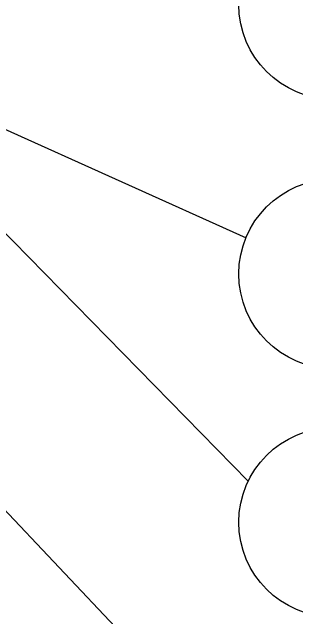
# Model space of a CAD drawing. Extents: x 7948 to 8542, y -4601 to -4181.
# Drawn here: x 8107.9 to 8123.07, y -4497.92 to -4465.68 of the extents above; entities that cross this region are included whole.
import ezdxf

# ---------------------------------------------------------------- set-up
doc = ezdxf.new("R2010")
doc.units = 0
doc.header["$LTSCALE"] = 7
doc.header["$MEASUREMENT"] = 0
doc.layers.get('0').update_dxf_attribs({"color": 2, "linetype": 'CONTINUOUS'})
doc.layers.add('D', color=2, linetype='CONTINUOUS')
doc.styles.add('ROMANS', font='romans')
doc.dimstyles.new('A-3', dxfattribs={"dimscale": 0, "dimtxt": 2.8, "dimasz": 2, "dimexe": 0.7, "dimexo": 0.5, "dimgap": 1, "dimtad": 1, "dimdec": 4, "dimdsep": 46, "dimtxsty": 'ROMANS', "dimcen": 0, "dimclrd": 3, "dimclre": 3, "dimclrt": 2, "dimadec": 4, "dimazin": 2, "dimtfac": 1, "dimtdec": 4, "dimtmove": 0, "dimatfit": 0, "dimfxl": 0, "dimarcsym": 0})

msp = doc.modelspace()

# ---------------------------------------------------------------- linework, layer by layer
at = {"layer": 'D'}
for centre in [(8125.02021, -4465.27832), (8125.02021, -4479.61237), (8125.02021, -4492.83224)]:
    msp.add_circle(centre, 5.04025, dxfattribs=at)

# ---------------------------------------------------------------- leaders
for points, override in [([(8096.96019, -4467.17931), (8120.36184, -4477.68787)], {"dimscale": 1, "dimasz": 1.25, "dimtad": 0, "dimclrd": 256, "dimldrblk": 'Dot', "dimarcsym": 1}), ([(8101.91014, -4471.71175), (8120.47691, -4490.64993)], {"dimscale": 1, "dimasz": 3, "dimtad": 0, "dimclrd": 256, "dimarcsym": 1}), ([(8091.24665, -4474.99929), (8120.21535, -4505.60337)], {"dimscale": 1, "dimasz": 1.25, "dimtad": 0, "dimclrd": 256, "dimldrblk": 'Dot', "dimarcsym": 1})]:
    msp.add_leader(points, dimstyle='A-3', override=override)

doc.saveas('drawing.dxf')
